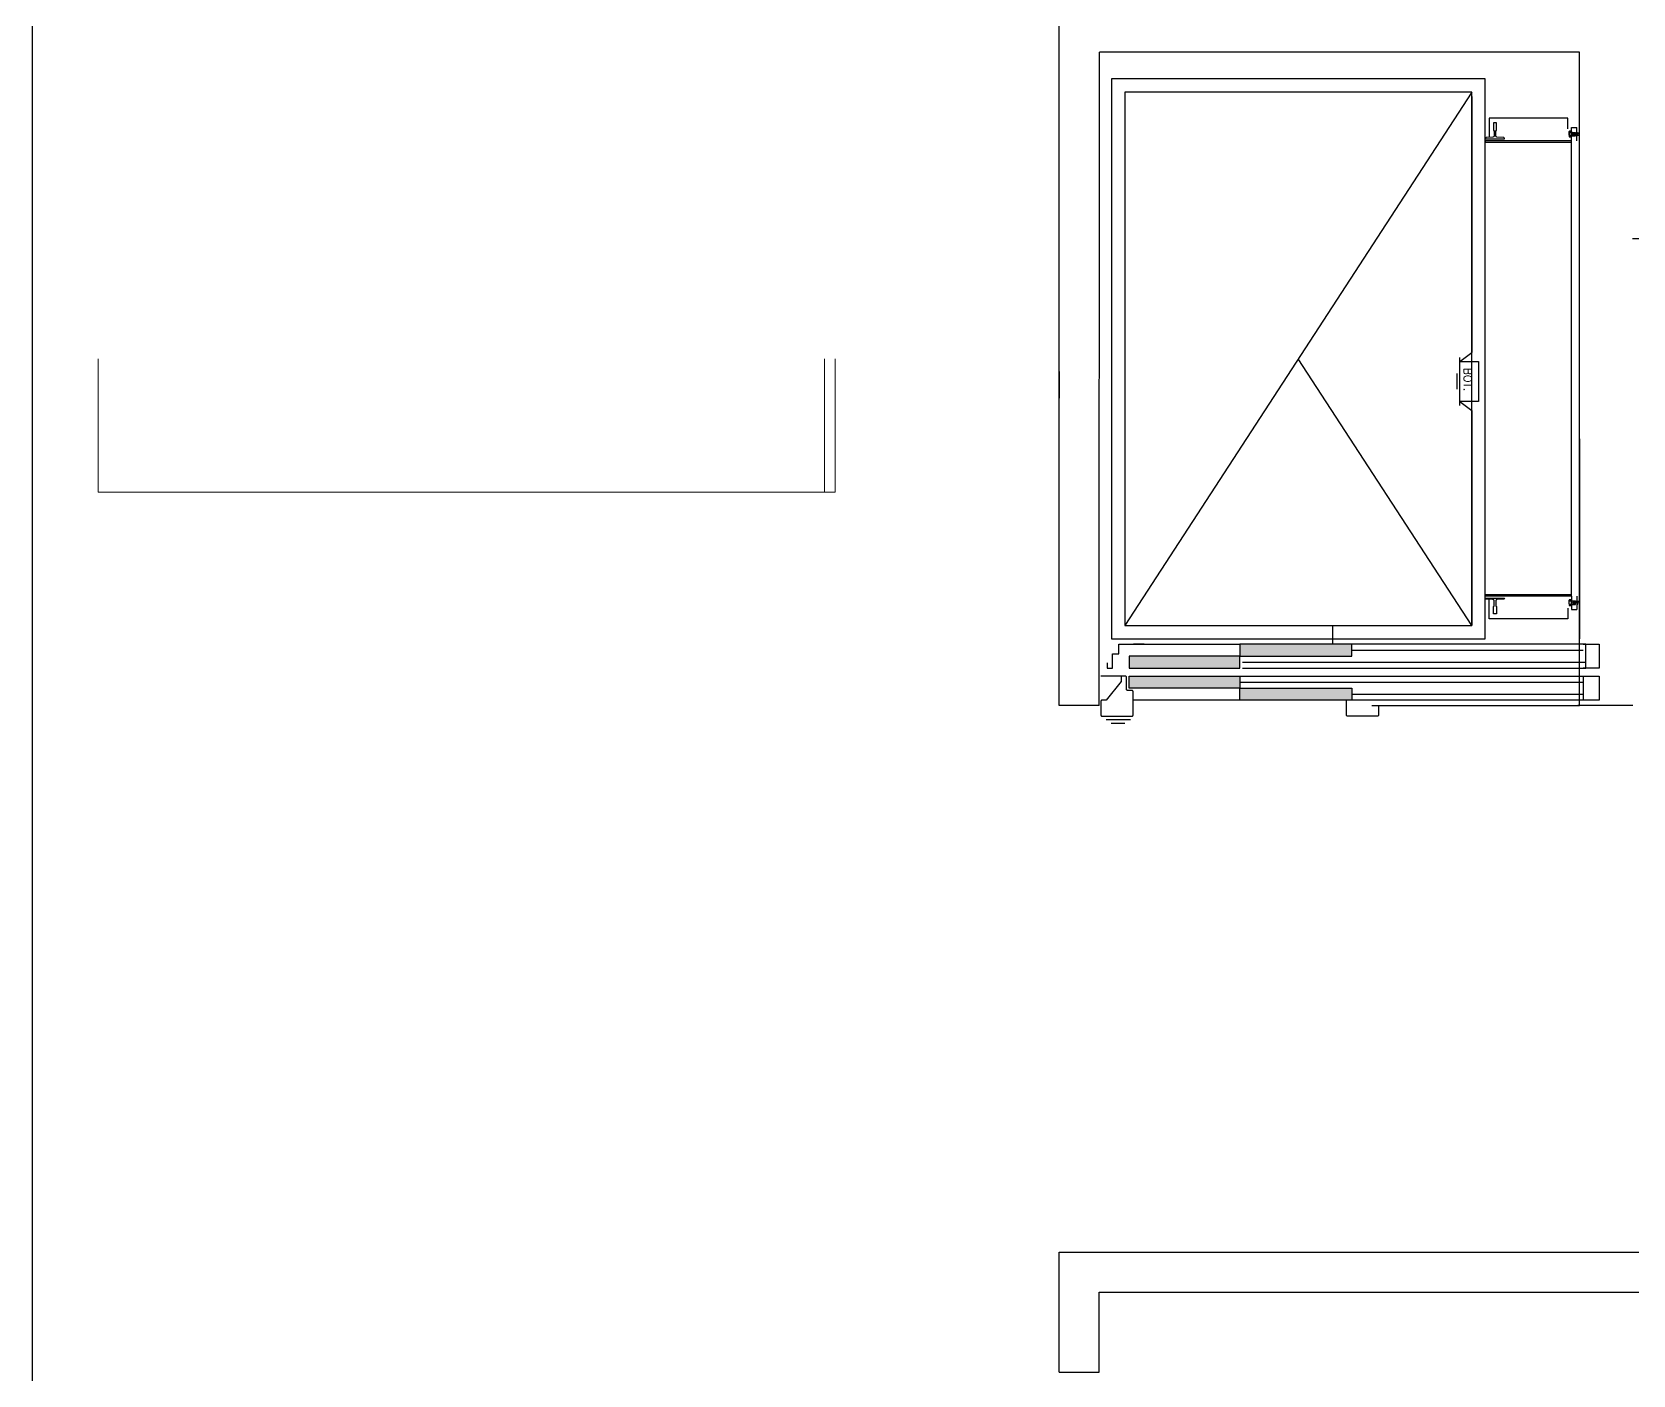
# Model space of a CAD drawing. Header units: millimetres. Extents: x 161 to 540, y 104 to 460.
# Drawn here: x 322.79 to 328.79, y 327.81 to 332.85 of the extents above; entities that cross this region are included whole.
import ezdxf

# ---------------------------------------------------------------- set-up
doc = ezdxf.new("R2010")
doc.units = ezdxf.units.MM
doc.linetypes.add('DASHED2', pattern=[9.525, 6.35, -3.175])
doc.layers.add('000 ALE MOBILIARIO', color=8, linetype='Continuous', lineweight=0, true_color=0x808080)
doc.layers.add('ARQ', color=1, linetype='Continuous')
doc.layers.add('Muros', color=3, linetype='Continuous')
doc.styles.add('1-10', font='romans.shx', dxfattribs={"oblique": 15, "height": 22})

msp = doc.modelspace()

# ---------------------------------------------------------------- hatches: boundary and pattern name
at = {"layer": 'ARQ'}
for points in [[(327.3122, 330.5515), (327.3122, 330.5065), (327.7322, 330.5065), (327.7322, 330.5515)], [(326.8972, 330.5065), (326.8972, 330.4615), (327.3122, 330.4615), (327.3122, 330.5065)], [(327.3122, 330.3865), (327.3122, 330.4315), (326.8972, 330.4315), (326.8972, 330.3865)], [(327.3122, 330.3865), (327.3122, 330.3415), (327.7322, 330.3415), (327.7322, 330.3865)]]:
    msp.add_hatch(color=256, dxfattribs=at).paths.add_polyline_path(points)

# ---------------------------------------------------------------- linework, layer by layer
at = {"layer": '000 ALE MOBILIARIO'}
for p, q in [((323.0335, 331.1215), (323.0335, 331.6215)), ((323.0335, 331.1215), (323.0335, 331.6215)), ((325.7559, 331.1215), (325.756, 331.6215)), ((325.796, 331.1215), (325.796, 331.6215)), ((323.0335, 331.1215), (325.796, 331.1215))]:
    msp.add_line(p, q, dxfattribs=at)
at = {"layer": 'ARQ'}
for p, q in [((322.786, 333.8215), (322.786, 314.8215)), ((328.1816, 332.6215), (326.8816, 330.6215)), ((328.1816, 332.6051, 15.9192), (328.1816, 331.6455, 15.9192)), ((328.547, 332.4703, 17.3857), (328.547, 332.4733, 17.3857)), ((328.547, 332.4703, 17.3857), (328.547, 332.4733, 17.3857)), ((328.547, 332.4683, 17.3857), (328.547, 332.4703, 17.3857)), ((328.547, 332.4683, 17.3857), (328.547, 332.4703, 17.3857)), ((328.547, 332.4683, 17.3857), (328.547, 332.4593, 17.3857)), ((328.547, 332.4593, 17.3857), (328.547, 332.4683, 17.3857)), ((328.548, 332.4743, 17.3857), (328.555, 332.4743, 17.3857)), ((328.555, 332.4743, 17.3857), (328.548, 332.4743, 17.3857)), ((328.555, 332.4693, 17.3857), (328.548, 332.4693, 17.3857)), ((328.548, 332.4693, 17.3857), (328.555, 332.4693, 17.3857)), ((328.556, 332.4888, 17.3857), (328.576, 332.4888, 17.3857)), ((328.556, 332.4388, 17.3857), (328.556, 332.4888, 17.3857)), ((328.556, 332.4888, 17.3857), (328.576, 332.4888, 17.3857)), ((328.556, 332.4388, 17.3857), (328.556, 332.4888, 17.3857)), ((328.556, 332.4733, 17.3857), (328.556, 332.4703, 17.3857)), ((328.556, 332.4703, 17.3857), (328.556, 332.4733, 17.3857)), ((328.556, 332.4703, 17.3857), (328.57, 332.4703, 17.3857)), ((328.556, 332.4703, 17.3857), (328.556, 332.4593, 17.3857)), ((328.556, 332.4703, 17.3857), (328.57, 332.4703, 17.3857)), ((328.556, 332.4683, 17.3857), (328.556, 332.4703, 17.3857)), ((328.556, 332.4573, 17.3857), (328.556, 332.4683, 17.3857)), ((328.57, 332.4703, 17.3857), (328.57, 332.4573, 17.3857)), ((328.57, 332.4573, 17.3857), (328.57, 332.4703, 17.3857)), ((328.576, 332.4388, 17.3857), (328.576, 332.4888, 17.3857)), ((328.576, 332.4388, 17.3857), (328.576, 332.4888, 17.3857)), ((328.2316, 332.4388), (328.2316, 332.4331)), ((328.2316, 332.4388), (328.2316, 332.4331)), ((328.556, 332.4388, 17.3857), (328.2316, 332.4388)), ((328.2316, 332.4388), (328.2316, 332.4331)), ((328.556, 332.4388, 17.3857), (328.2316, 332.4388)), ((328.2316, 332.4331), (328.556, 332.4331, 17.3857)), ((328.2316, 332.4331), (328.556, 332.4331, 17.3857)), ((328.547, 332.4593, 17.3857), (328.547, 332.4573, 17.3857)), ((328.547, 332.4593, 17.3857), (328.547, 332.4573, 17.3857)), ((328.547, 332.4573, 17.3857), (328.547, 332.4543, 17.3857)), ((328.547, 332.4573, 17.3857), (328.547, 332.4543, 17.3857)), ((328.555, 332.4583, 17.3857), (328.548, 332.4583, 17.3857)), ((328.548, 332.4583, 17.3857), (328.555, 332.4583, 17.3857)), ((328.555, 332.4533, 17.3857), (328.548, 332.4533, 17.3857)), ((328.548, 332.4533, 17.3857), (328.555, 332.4533, 17.3857)), ((328.556, 332.4593, 17.3857), (328.556, 332.4573, 17.3857)), ((328.556, 332.4573, 17.3857), (328.57, 332.4573, 17.3857)), ((328.556, 332.4573, 17.3857), (328.57, 332.4573, 17.3857)), ((328.556, 332.4573, 17.3857), (328.556, 332.4543, 17.3857)), ((328.556, 332.4543, 17.3857), (328.556, 332.4573, 17.3857)), ((328.556, 330.732, 15.9166), (328.556, 332.4388, 15.9184)), ((328.1816, 330.6215), (327.5316, 331.6215)), ((328.1366, 331.6114, 17.3857), (328.1816, 331.6455, 17.3857)), ((328.1366, 331.4465, 17.3857), (328.1366, 331.6264, 17.3857)), ((328.1266, 331.5071, 17.3857), (328.1266, 331.5658, 17.3857)), ((328.1366, 331.4615, 17.3857), (328.1816, 331.4274, 17.3857)), ((328.1816, 331.4274, 15.9192), (328.1816, 330.6215, 15.9174)), ((328.2316, 330.732), (328.2316, 330.7376)), ((328.2316, 330.732), (328.2316, 330.7376)), ((328.2316, 330.7376), (328.556, 330.7376, 17.3857)), ((328.556, 330.732, 17.3857), (328.2316, 330.732)), ((328.556, 330.732, 17.3857), (328.556, 330.682, 17.3857)), ((328.576, 330.732, 17.3857), (328.576, 330.682, 17.3857)), ((328.547, 330.7135, 17.3857), (328.547, 330.7165, 17.3857)), ((328.547, 330.7115, 17.3857), (328.547, 330.7135, 17.3857)), ((328.547, 330.7025, 17.3857), (328.547, 330.7115, 17.3857)), ((328.547, 330.7025, 17.3857), (328.547, 330.7005, 17.3857)), ((328.547, 330.7005, 17.3857), (328.547, 330.6975, 17.3857)), ((328.555, 330.7175, 17.3857), (328.548, 330.7175, 17.3857)), ((328.555, 330.7125, 17.3857), (328.548, 330.7125, 17.3857)), ((328.548, 330.7015, 17.3857), (328.555, 330.7015, 17.3857)), ((328.548, 330.6965, 17.3857), (328.555, 330.6965, 17.3857)), ((328.556, 330.7135, 17.3857), (328.556, 330.7165, 17.3857)), ((328.556, 330.7135, 17.3857), (328.57, 330.7135, 17.3857)), ((328.556, 330.7115, 17.3857), (328.556, 330.7135, 17.3857)), ((328.556, 330.7005, 17.3857), (328.556, 330.7115, 17.3857)), ((328.556, 330.7005, 17.3857), (328.57, 330.7005, 17.3857)), ((328.556, 330.6975, 17.3857), (328.556, 330.7005, 17.3857)), ((328.556, 330.682, 17.3857), (328.576, 330.682, 17.3857)), ((328.57, 330.7005, 17.3857), (328.57, 330.7135, 17.3857)), ((327.6616, 330.5515, 17.3857), (327.6616, 330.6215, 17.3857)), ((328.1666, 330.6215, 17.3857), (328.1816, 330.6215, 17.3857)), ((326.9541, 330.5515, 17.3857), (326.9142, 330.5515, 17.3857)), ((328.5996, 330.5515, 17.3857), (328.6596, 330.5515, 17.3857)), ((328.6596, 330.5515, 17.3857), (328.6596, 330.4615, 17.3857)), ((327.3222, 330.484, 17.3857), (328.6096, 330.484, 17.3857)), ((327.7322, 330.529, 17.3857), (328.5996, 330.529, 17.3857)), ((326.8779, 330.4315, 17.3857), (326.7922, 330.4315, 17.3857)), ((328.6596, 330.4615, 17.3857), (328.5996, 330.4615, 17.3857)), ((328.5996, 330.4315, 17.3857), (328.6596, 330.4315, 17.3857)), ((328.6596, 330.4315, 17.3857), (328.6596, 330.3415, 17.3857)), ((326.8679, 330.4115, 17.3857), (326.8122, 330.3415, 17.3857)), ((327.3122, 330.409, 17.3857), (328.5996, 330.409, 17.3857)), ((327.7322, 330.364, 17.3857), (328.5996, 330.364, 17.3857)), ((327.3122, 330.3415, 17.3857), (326.9122, 330.3415, 17.3857)), ((328.6596, 330.3415, 17.3857), (328.5996, 330.3415, 17.3857)), ((326.812, 330.2693, 17.3857), (326.9028, 330.2693, 17.3857)), ((326.8302, 330.2548, 17.3857), (326.881, 330.2548, 17.3857))]:
    msp.add_line(p, q, dxfattribs=at)
at = {"layer": 'ARQ', "linetype": 'DASHED2'}
msp.add_line((330.086, 332.0715), (328.7846, 332.0715), dxfattribs=at)
at = {"layer": 'ARQ'}
for points in [[(326.8316, 330.5715), (328.2316, 330.5715), (328.2316, 332.6715), (326.8316, 332.6715)], [(326.8816, 330.6215), (328.1816, 330.6215), (328.1816, 332.6215), (326.8816, 332.6215)]]:
    msp.add_lwpolyline(points, close=True, dxfattribs=at)
at = {"layer": 'ARQ', "elevation": 17.3857}
for points in [[(328.5414, 332.4841), (328.5414, 332.5241), (328.2465, 332.5241), (328.2465, 332.4841)], [(328.5414, 332.4841), (328.5414, 332.5241), (328.2465, 332.5241), (328.2465, 332.4512)], [(328.5414, 330.6866), (328.5414, 330.6466), (328.2465, 330.6466), (328.2465, 330.7195)], [(326.8148, 330.4815), (326.8148, 330.4615), (326.8348, 330.4615), (326.8348, 330.5148), (326.8591, 330.5148), (326.8591, 330.5515), (327.3122, 330.5515)], [(327.3222, 330.4615), (328.6096, 330.4615), (328.6096, 330.5515), (327.7322, 330.5515)], [(327.3122, 330.4315), (328.5996, 330.4315), (328.5996, 330.3415), (327.7122, 330.3415)]]:
    msp.add_lwpolyline(points, dxfattribs=at)
for points in [[(328.2649, 332.5062, 0.414214), (328.2629, 332.5042), (328.2629, 332.4788, 0.414214), (328.2644, 332.4774), (328.2658, 332.4774), (328.2658, 332.457, -0.397754), (328.2611, 332.452), (328.2358, 332.4506, 0.374523), (328.2327, 332.447), (328.2327, 332.4466), (328.3047, 332.4466), (328.3047, 332.447, 0.374523), (328.3016, 332.4506), (328.2763, 332.452, -0.397754), (328.2716, 332.457), (328.2716, 332.4774), (328.273, 332.4774, 0.414214), (328.2745, 332.4788), (328.2745, 332.5042, 0.414214), (328.2725, 332.5062)], [(328.2649, 332.5062, 0.414214), (328.2629, 332.5042), (328.2629, 332.4788, 0.414214), (328.2644, 332.4774), (328.2658, 332.4774), (328.2658, 332.457, -0.397754), (328.2611, 332.452), (328.2358, 332.4506, 0.374523), (328.2327, 332.447), (328.2327, 332.4466), (328.3047, 332.4466), (328.3047, 332.447, 0.374523), (328.3016, 332.4506), (328.2763, 332.452, -0.397754), (328.2716, 332.457), (328.2716, 332.4774), (328.273, 332.4774, 0.414214), (328.2745, 332.4788), (328.2745, 332.5042, 0.414214), (328.2725, 332.5062)], [(328.2649, 330.6646, -0.414214), (328.2629, 330.6666), (328.2629, 330.6919, -0.414214), (328.2644, 330.6934), (328.2658, 330.6934), (328.2658, 330.7137, 0.397754), (328.2611, 330.7187), (328.2358, 330.7201, -0.374523), (328.2327, 330.7237), (328.2327, 330.7241), (328.3047, 330.7241), (328.3047, 330.7237, -0.374523), (328.3016, 330.7201), (328.2763, 330.7187, 0.397754), (328.2716, 330.7137), (328.2716, 330.6934), (328.273, 330.6934, -0.414214), (328.2745, 330.6919), (328.2745, 330.6666, -0.414214), (328.2725, 330.6646)]]:
    msp.add_lwpolyline(points, format="xyb", close=True, dxfattribs=at)
for points in [[(328.2066, 331.4615), (328.1366, 331.4615), (328.1366, 331.6114), (328.2066, 331.6114)], [(327.7322, 330.5065), (327.7322, 330.5515), (327.3122, 330.5515), (327.3122, 330.5065)], [(326.8972, 330.5065), (326.8972, 330.4615), (327.3122, 330.4615), (327.3122, 330.5065)], [(326.8972, 330.3865), (326.8972, 330.4315), (327.3122, 330.4315), (327.3122, 330.3865)], [(327.3122, 330.3415), (327.3122, 330.3865), (327.7322, 330.3865), (327.7322, 330.3415)]]:
    msp.add_lwpolyline(points, close=True, dxfattribs=at)
for points in [[(326.8122, 330.3415), (326.7962, 330.3415, 0.414214), (326.7922, 330.3375), (326.7922, 330.2855, 0.414214), (326.7962, 330.2815), (326.9082, 330.2815, 0.414214), (326.9122, 330.2855), (326.9122, 330.3415), (326.9122, 330.3742, 0.414214), (326.9082, 330.3782), (326.8919, 330.3782, -0.414214), (326.8879, 330.3822), (326.8879, 330.4275, 0.414214), (326.8839, 330.4315), (326.8719, 330.4315, 0.414214), (326.8679, 330.4275), (326.8679, 330.4115)], [(327.8072, 330.3215), (327.8282, 330.3215, -0.414214), (327.8322, 330.3175), (327.8322, 330.2855, -0.414214), (327.8282, 330.2815), (327.7162, 330.2815, -0.414214), (327.7122, 330.2855), (327.7122, 330.3415)]]:
    msp.add_lwpolyline(points, format="xyb", dxfattribs=at)
at = {"layer": 'ARQ'}
for centre, radius, start, end in [((328.548, 332.4733, 17.3857), 0.001, 90, 180), ((328.548, 332.4733, 17.3857), 0.001, 90, 180), ((328.548, 332.4703, 17.3857), 0.001, 180, 270), ((328.548, 332.4703, 17.3857), 0.001, 180, 270), ((328.548, 332.4683, 17.3857), 0.001, 90, 180), ((328.548, 332.4683, 17.3857), 0.001, 90, 180), ((328.555, 332.4733, 17.3857), 0.001, 0, 90), ((328.555, 332.4733, 17.3857), 0.001, 0, 90), ((328.555, 332.4703, 17.3857), 0.001, 270, 0), ((328.555, 332.4703, 17.3857), 0.001, 270, 0), ((328.555, 332.4683, 17.3857), 0.001, 0, 90), ((328.555, 332.4683, 17.3857), 0.001, 0, 90), ((328.5026, 332.4538, 17.3857), 0.0559, 3.57847, 17.15765), ((328.5026, 332.4737, 17.3857), 0.0559, 342.84235, 356.42153), ((328.5086, 332.4538, 17.3857), 0.0559, 3.57847, 17.15765), ((328.5086, 332.4737, 17.3857), 0.0559, 342.84235, 356.42153), ((328.5106, 332.4538, 17.3857), 0.0559, 3.57847, 17.15765), ((328.5106, 332.4737, 17.3857), 0.0559, 342.84235, 356.42153), ((328.5126, 332.4538, 17.3857), 0.0559, 3.57847, 17.15765), ((328.5126, 332.4737, 17.3857), 0.0559, 342.84235, 356.42153), ((328.5166, 332.4538, 17.3857), 0.0559, 3.57847, 17.15765), ((328.5166, 332.4737, 17.3857), 0.0559, 342.84235, 356.42153), ((328.5246, 332.4737, 17.3857), 0.0559, 342.84235, 356.42153), ((328.5246, 332.4538, 17.3857), 0.0559, 3.57847, 17.15765), ((328.548, 332.4593, 17.3857), 0.001, 180, 270), ((328.548, 332.4593, 17.3857), 0.001, 180, 270), ((328.548, 332.4573, 17.3857), 0.001, 90, 180), ((328.548, 332.4573, 17.3857), 0.001, 90, 180), ((328.548, 332.4543, 17.3857), 0.001, 180, 270), ((328.548, 332.4543, 17.3857), 0.001, 180, 270), ((328.555, 332.4593, 17.3857), 0.001, 270, 0), ((328.555, 332.4593, 17.3857), 0.001, 270, 0), ((328.555, 332.4573, 17.3857), 0.001, 0, 90), ((328.555, 332.4573, 17.3857), 0.001, 0, 90), ((328.555, 332.4543, 17.3857), 0.001, 270, 0), ((328.555, 332.4543, 17.3857), 0.001, 270, 0), ((328.548, 330.7165, 17.3857), 0.001, 90, 180), ((328.548, 330.7135, 17.3857), 0.001, 180, 270), ((328.548, 330.7115, 17.3857), 0.001, 90, 180), ((328.548, 330.7025, 17.3857), 0.001, 180, 270), ((328.548, 330.7005, 17.3857), 0.001, 90, 180), ((328.548, 330.6975, 17.3857), 0.001, 180, 270), ((328.555, 330.7165, 17.3857), 0.001, 0, 90), ((328.555, 330.7135, 17.3857), 0.001, 270, 0), ((328.555, 330.7115, 17.3857), 0.001, 0, 90), ((328.555, 330.7025, 17.3857), 0.001, 270, 0), ((328.555, 330.7005, 17.3857), 0.001, 0, 90), ((328.555, 330.6975, 17.3857), 0.001, 270, 0), ((328.5026, 330.717, 17.3857), 0.0559, 342.84235, 356.42153), ((328.5086, 330.717, 17.3857), 0.0559, 342.84235, 356.42153), ((328.5106, 330.717, 17.3857), 0.0559, 342.84235, 356.42153), ((328.5126, 330.717, 17.3857), 0.0559, 342.84235, 356.42153), ((328.5166, 330.717, 17.3857), 0.0559, 342.84235, 356.42153), ((328.5246, 330.717, 17.3857), 0.0559, 342.84235, 356.42153)]:
    msp.add_arc(centre, radius, start, end, dxfattribs=at)
at = {"layer": 'Muros'}
for p, q in [((326.6359, 330.3701), (326.636, 333.8715)), ((326.7859, 330.3215), (326.786, 332.7715)), ((328.586, 332.7715), (326.786, 332.7715)), ((328.586, 330.3215), (328.586, 332.7715)), ((326.636, 331.5738), (326.636, 331.4738)), ((328.5859, 330.3215), (328.586, 331.3215)), ((328.586, 331.3215), (328.586, 330.5715)), ((328.6096, 330.5515), (328.586, 330.5515)), ((326.6359, 330.3212), (326.6359, 330.4226)), ((326.7859, 330.3215), (326.7859, 330.4015)), ((328.5859, 330.3215), (328.5859, 330.4015)), ((326.7859, 330.3215), (326.6359, 330.3215)), ((327.8322, 330.3215), (328.586, 330.3215)), ((328.7859, 330.3215), (328.5797, 330.3215)), ((326.6359, 328.2716), (332.4061, 328.2715)), ((326.6359, 327.8215), (326.6359, 328.2716)), ((326.7859, 328.1216), (332.5561, 328.1215)), ((326.7859, 327.8215), (326.7859, 328.1216)), ((326.6359, 327.8215), (326.7859, 327.8215))]:
    msp.add_line(p, q, dxfattribs=at)

# ---------------------------------------------------------------- texts
at = {"layer": 'ARQ', "style": '1-10'}
msp.add_text('BOT.', height=0.03, rotation=270, dxfattribs=at).set_placement((328.1522, 331.5881, 17.3857))

doc.saveas('drawing.dxf')
